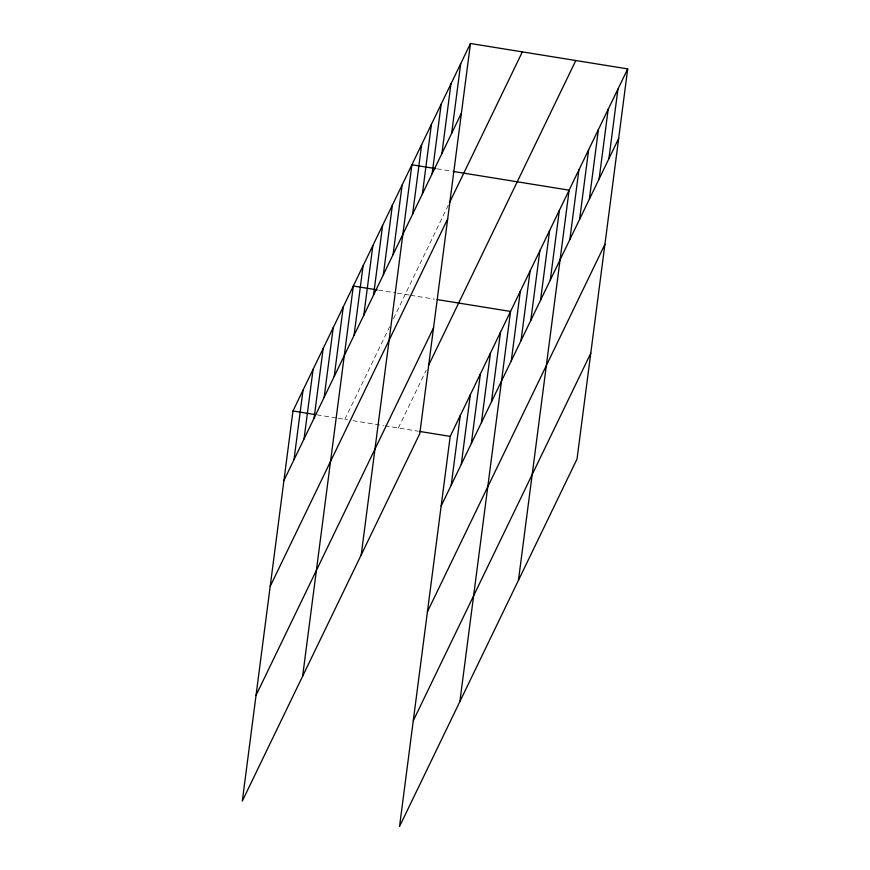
<?xml version="1.0" encoding="UTF-8"?>
<svg xmlns="http://www.w3.org/2000/svg" width="870" height="870" viewBox="0 0 870 870"><rect width="100%" height="100%" fill="white"/><g stroke="black" fill="none" stroke-linecap="round" stroke-linejoin="round"><path stroke-width="0.65" stroke-dasharray="4.35 3.26" d="M344.857 419.351L389.564 326.805M393.468 318.714L448.278 205.244M398.319 427.996L426.256 370.152M437.175 168.845L451.802 171.216M378.602 290.112L395.894 292.907M397.22 293.125L409.215 295.06M410.553 295.278L434.608 299.16M316.919 414.838L336.875 418.068M338.212 418.285L347.532 419.786M352.883 420.656L383.616 425.615M384.953 425.832L418.274 431.215"/><path stroke-width="1.3" d="M470.463 43.5L292.972 410.966L242.306 801.096L419.797 433.619L470.463 43.5L627.694 68.904L577.028 459.034L399.537 826.5L450.203 436.381L627.694 68.904M293.995 459.741L303.032 390.151M304.054 438.926L313.091 369.326M314.113 418.1L323.151 348.5M324.162 397.275L333.21 327.675M334.221 376.449L343.258 306.849M302.651 676.153L353.318 286.034L377.265 289.906M354.046 335.418L363.084 265.818M363.801 315.212L372.849 245.612M373.567 294.995L382.604 225.395M383.333 274.789L392.37 205.189M393.088 254.573L402.125 184.973M361.224 554.886L411.891 164.767L435.837 168.639M412.619 214.15L421.656 144.55M422.374 193.945L431.411 124.345M432.14 173.728L441.177 104.128M441.906 153.522L450.943 83.922M451.66 133.306L460.698 63.706M451.225 485.155L460.263 415.555M461.285 464.33L470.322 394.73M471.333 443.504L480.381 373.904M481.393 422.679L490.441 353.079M491.452 401.853L500.489 332.264M459.882 701.557L510.549 311.438L437.284 299.595M511.277 360.822L520.314 291.222M521.032 340.616L530.08 271.016M530.798 320.399L539.835 250.799M540.564 300.193L549.601 230.593M550.318 279.977L559.356 210.377M518.455 580.29L569.121 190.171L453.139 171.433M569.85 239.554L578.887 169.965M579.605 219.349L588.642 149.749M589.371 199.132L598.408 129.543M599.125 178.926L608.173 109.326M608.891 158.71L617.928 89.121M283.935 480.566L461.426 113.1M449.42 202.873L522.348 51.885M270.2 586.347L447.691 218.87M256.041 695.326L433.532 327.849M428.497 365.52L575.809 60.519M441.166 505.97L618.657 138.504M427.431 611.751L604.922 244.274M413.272 720.73L590.763 353.253M292.972 410.966L315.592 414.631M419.601 431.433L450.203 436.381"/></g></svg>
